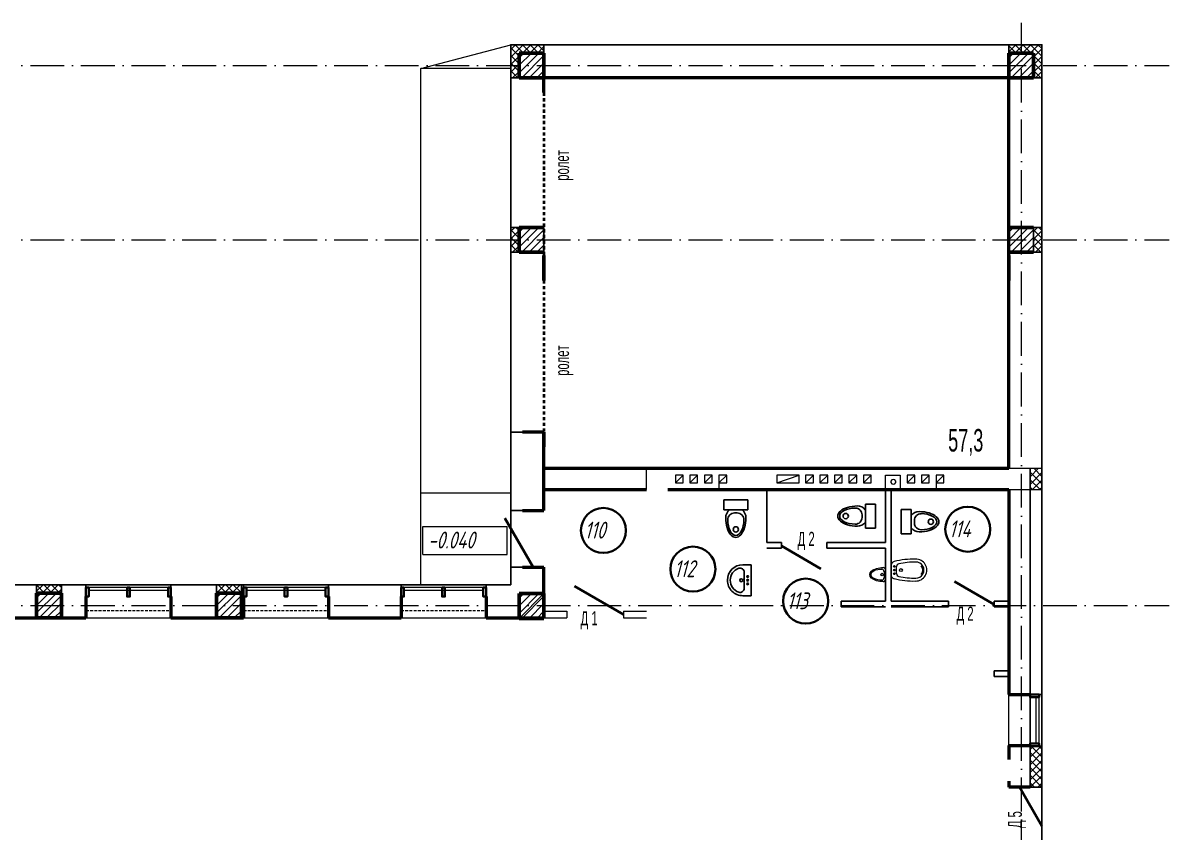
# Model space of a CAD drawing. Header units: millimetres. Extents: x 5763 to 12018931, y 39842 to 3600577.
# Drawn here: x 266604 to 307348, y 583029 to 611798 of the extents above; entities that cross this region are included whole.
import ezdxf

# ---------------------------------------------------------------- set-up
doc = ezdxf.new("R2010")
doc.units = ezdxf.units.MM
for name, pattern in [('ACAD_ISO10W100', [18, 12, -3, 0, -3]), ('JIS_02_0.7', [1.35, 0.75, -0.6]), ('ШТРИХОВАЯ', [0.75, 0.5, -0.25])]:
    doc.linetypes.add(name, pattern=pattern)
for name, color, linetype in [('!Форматы', 7, 'Continuous'), ('Архитектура', 7, 'Continuous'), ('технология', 5, 'Continuous')]:
    doc.layers.add(name, color=color, linetype=linetype)
doc.layers.add('Оборудование', color=6, linetype='Continuous', lineweight=18)
doc.styles.add('RUSSWIN', font='russwin.shx', dxfattribs={"width": 0.6})
doc.styles.add('VSSP_ROMANS', font='romans.shx', dxfattribs={"width": 0.75, "oblique": 15})
doc.styles.add('VSSP_ROMANS07', font='romans.shx', dxfattribs={"width": 0.7, "oblique": 15, "height": 250})
pattern_1 = [(45, (-463364.7, 238828.96), (-134.70384, 134.70384), []), (135, (-463364.7, 238828.96), (-134.70384, -134.70384), [])]
pattern_2 = [(45, (-1179925.73, -135293.64), (-134.703842, 134.703842), []), (135, (-1179925.73, -135293.64), (-134.703842, -134.703842), [])]

# ---------------------------------------------------------------- blocks, each defined once
blk = doc.blocks.new('ПИССУАР')
at = {"layer": 'Оборудование'}
blk.add_line((77, 61), (-77, 61), dxfattribs=at)
at = {"layer": 'Оборудование', "ltscale": 5}
blk.add_line((-51, 36), (51, 36), dxfattribs=at)
at = {"layer": 'Оборудование'}
blk.add_circle((0, 0), 23.1, dxfattribs=at)
for centre, radius, start, end in [((-82, 18), 43.3, 83.4098, 173.2164), ((-51, -15), 50.3, 90, 164.7391), ((51, -15), 50.3, 15.2609, 90), ((82, 18), 43.3, 6.7836, 96.5902)]:
    blk.add_arc(centre, radius, start, end, dxfattribs=at)
at = {"layer": 'Оборудование', "extrusion": (0, 0, -1)}
for centre, major_axis, ratio, start_param, end_param in [((0, 23), (0, -242), 0.5153, 4.712389, 7.853982), ((0, 0), (0, 195), 0.510377, 1.580731, 4.702455)]:
    blk.add_ellipse(centre, major_axis=major_axis, ratio=ratio, start_param=start_param, end_param=end_param, dxfattribs=at)
blk = doc.blocks.new('УНИТАЗ')
for p, q in [((0, 215), (0, -215)), ((179, 215), (0, 215)), ((179, -215), (179, 215)), ((236, 23), (236, -23)), ((0, -215), (179, -215))]:
    blk.add_line(p, q)
blk.add_circle((528, 0), 47.6)
for centre, radius, start, end in [((321, 0), 180, 90, 141.9966), ((356, 23), 120, 89.7095, 180), ((321, 0), 180, 218.0034, 270), ((356, -23), 120, 180, 270.2905)]:
    blk.add_arc(centre, radius, start, end)
for centre, major_axis, ratio, start_param, end_param in [((321, 0), (349, 0), 0.5153, 4.712389, 7.853982), ((354, 0), (-281, 0), 0.510377, 1.580731, 4.702455)]:
    blk.add_ellipse(centre, major_axis=major_axis, ratio=ratio, start_param=start_param, end_param=end_param)
blk = doc.blocks.new('БИДЕ')
at = {"layer": 'Оборудование'}
for p, q in [((-80, 0), (80, 0)), ((-63, -99), (63, -99))]:
    blk.add_line(p, q, dxfattribs=at)
for centre, radius in [((-65, -59), 14.7), ((0, -174), 27.2), ((0, -59), 14.7), ((65, -59), 14.7)]:
    blk.add_circle(centre, radius, dxfattribs=at)
for centre, radius, start, end in [((-80, -75), 75, 90, 165.3682), ((80, -75), 75, 14.6318, 90), ((1107, -385), 1301, 165.3682, 182.1212), ((1456, -455), 1600, 168.611, 179.3672), ((-63, -149), 50, 90, 168.611), ((63, -149), 50, 11.389, 90), ((-1456, -455), 1600, 0.6328, 11.389), ((-1107, -385), 1301, 357.8788, 14.6318), ((0, -440), 194, 177.8995, 2.1005), ((0, -440), 144, 178.8387, 1.1613), ((0, -440), 123, 231.1186, 308.8814)]:
    blk.add_arc(centre, radius, start, end, dxfattribs=at)
blk = doc.blocks.new('УМЫВАЛЬНИК')
for p, q in [((275, 0), (-275, 0)), ((-275, 0), (-275, -145)), ((275, -145), (275, 0)), ((141, -120), (-141, -120)), ((0, -370), (0, -370)), ((0, -420), (0, -420))]:
    blk.add_line(p, q)
for centre, radius in [((-65, -59), 14.7), ((0, -174), 27.2), ((0, -59), 14.7), ((65, -59), 14.7)]:
    blk.add_circle(centre, radius)
for centre, radius, start, end in [((0, -145), 275, 180, 270), ((-141, -195), 75, 90, 199.4712), ((0, -145), 275, 270, 0), ((141, -195), 75, 340.5288, 90), ((0, -145), 225, 199.4712, 270), ((0, -145), 225, 270, 340.5288)]:
    blk.add_arc(centre, radius, start, end)

msp = doc.modelspace()

# ---------------------------------------------------------------- hatches: boundary and pattern name
at = {"ltscale": 100, "transparency": 33554597}
h = msp.add_hatch(dxfattribs=at)
h.set_pattern_fill('ANSI37', color=256, scale=60)
h.set_pattern_definition(pattern_1)
h.paths.add_polyline_path([(284684.5027, 611023.76996), (283946.26077, 611023.76996), (283946.26077, 610285.76996), (284242.26077, 610285.76996), (284242.26077, 610727.76996), (284684.55529, 610727.76996)])
h.paths.add_polyline_path([(284242.26077, 610285.76996), (283946.26077, 610285.76996), (283946.26077, 609843.76996), (284242.26077, 609843.76996)])
h.paths.add_polyline_path([(285126.26077, 611023.76996), (284684.5027, 611023.76996), (284684.55529, 610727.76996), (285126.26077, 610727.76996)])
h = msp.add_hatch(dxfattribs=at)
h.set_pattern_fill('ANSI37', color=256, scale=60)
h.set_pattern_definition(pattern_1)
h.paths.add_polyline_path([(302104.90214, 611023.76996), (301646.26077, 611023.76996), (301646.26077, 610727.76996), (302104.90214, 610727.76996)])
h.paths.add_polyline_path([(302826.26077, 611023.76996), (302104.90214, 611023.76996), (302104.90214, 610727.76996), (302530.26077, 610727.76996), (302530.26077, 610285.76996), (302826.26077, 610285.76996)])
h.paths.add_polyline_path([(302826.26077, 610285.76996), (302530.26077, 610285.76996), (302530.26077, 609843.76996), (302826.26077, 609843.76996)])
h = msp.add_hatch(dxfattribs=at)
h.set_pattern_fill('ANSI31', color=256, scale=60)
h.set_pattern_definition([(45, (-282622.53, 393925.3), (-134.70384, 134.70384), [])])
h.paths.add_polyline_path([(284242.26077, 609843.76996), (285126.26077, 609843.76996), (285126.26077, 610727.76996), (284242.26077, 610727.76996)])
h = msp.add_hatch(dxfattribs=at)
h.set_pattern_fill('ANSI31', color=256, scale=60)
h.set_pattern_definition([(45, (-265218.53, 393925.3), (-134.70384, 134.70384), [])])
h.paths.add_polyline_path([(302530.26077, 610727.76996), (301646.26077, 610727.76996), (301646.26077, 609843.76996), (302530.26077, 609843.76996)])
h = msp.add_hatch(dxfattribs=at)
h.set_pattern_fill('ANSI37', color=256, scale=60)
h.set_pattern_definition(pattern_1)
h.paths.add_polyline_path([(284242.26077, 604528.25934), (283946.26077, 604528.25934), (283946.26077, 604086.25934), (284242.26077, 604086.25934)])
h.paths.add_polyline_path([(284242.26077, 604086.25934), (283946.26077, 604086.25934), (283946.26077, 603644.25934), (284242.26077, 603644.25934)])
h = msp.add_hatch(dxfattribs=at)
h.set_pattern_fill('ANSI31', color=256, scale=60)
h.set_pattern_definition([(45, (-282622.53, 387725.79), (-134.70384, 134.70384), [])])
h.paths.add_polyline_path([(285126.26077, 604528.25934), (284242.26077, 604528.25934), (284242.26077, 603644.25934), (285126.26077, 603644.25934)])
h = msp.add_hatch(dxfattribs=at)
h.set_pattern_fill('ANSI31', color=256, scale=60)
h.set_pattern_definition([(45, (-265218.53, 387725.79), (-134.70384, 134.70384), [])])
h.paths.add_polyline_path([(302530.26077, 604528.25934), (301646.26077, 604528.25934), (301646.26077, 603644.25934), (302530.26077, 603644.25934)])
h = msp.add_hatch(dxfattribs=at)
h.set_pattern_fill('ANSI37', color=256, scale=60)
h.set_pattern_definition(pattern_1)
h.paths.add_polyline_path([(302826.26077, 604528.25934), (302530.26077, 604528.25934), (302530.26077, 604086.25934), (302826.26077, 604086.25934)])
h.paths.add_polyline_path([(302826.26077, 604086.25934), (302530.26077, 604086.25934), (302530.26077, 603644.25934), (302826.26077, 603644.25934)])
h = msp.add_hatch(dxfattribs=at)
h.set_pattern_fill('ANSI37', color=256, scale=60)
h.set_pattern_definition(pattern_2)
h.paths.add_polyline_path([(302826.26077, 595963.76996), (302406.26077, 595963.76996), (302406.26077, 595203.76996), (302826.26077, 595203.76996)])
h = msp.add_hatch(dxfattribs=at)
h.set_pattern_fill('ANSI37', color=256, scale=60)
h.set_pattern_definition(pattern_2)
h.paths.add_polyline_path([(267970.26077, 591824.25932), (267086.26077, 591824.25932), (267086.26077, 591528.25934), (267970.26077, 591528.25934)])
h.paths.add_polyline_path([(274370.25924, 591824.25932), (273486.25924, 591824.25932), (273486.25924, 591528.25934), (274370.25924, 591528.25934)])
h = msp.add_hatch(dxfattribs=at)
h.set_pattern_fill('ANSI31', color=256, scale=60)
h.set_pattern_definition([(45, (-299778.53, 374725.79), (-134.70384, 134.70384), [])])
h.paths.add_polyline_path([(267970.26077, 591528.25934), (267086.26077, 591528.25934), (267086.26077, 590644.25934), (267970.26077, 590644.25934)])
h = msp.add_hatch(dxfattribs=at)
h.set_pattern_fill('ANSI31', color=256, scale=60)
h.set_pattern_definition([(45, (-293378.53, 374725.79), (-134.70384, 134.70384), [])])
h.paths.add_polyline_path([(274370.25924, 591528.25934), (273486.25924, 591528.25934), (273486.25924, 590644.25934), (274370.25924, 590644.25934)])
h = msp.add_hatch(dxfattribs=at)
h.set_pattern_fill('ANSI31', color=256, scale=60)
h.set_pattern_definition([(45, (-282622.53, 374709.71), (-134.70384, 134.70384), [])])
h.paths.add_polyline_path([(285126.26077, 591512.187), (284242.26077, 591512.187), (284242.26077, 590628.187), (285126.26077, 590628.187)])
h = msp.add_hatch(dxfattribs=at)
h.set_pattern_fill('ANSI37', color=256, scale=60)
h.set_pattern_definition(pattern_2)
h.paths.add_polyline_path([(302826.26077, 586084.25934), (302726.16493, 586084.25934), (302406.16493, 586084.25934), (302406.26077, 584624.25934), (302826.26077, 584624.25934)])

# ---------------------------------------------------------------- linework, layer by layer
at = {"layer": '!Форматы', "color": 1, "lineweight": 20}
for p, q in [((284242.26077, 610727.76996), (284242.26077, 609843.76996)), ((284242.26077, 610727.76996), (285126.26077, 610727.76996)), ((284242.26077, 609843.76996), (284242.26077, 610727.76996)), ((285126.26077, 610727.76996), (285126.26077, 609843.76996)), ((301646.26077, 610727.76996), (301646.26077, 609843.76996)), ((301646.26077, 610727.76996), (302530.26077, 610727.76996)), ((301646.26077, 609843.76996), (301646.26077, 610727.76996)), ((302530.26077, 610727.76996), (302530.26077, 609843.76996)), ((284242.26077, 609843.76996), (284242.26077, 610285.76996)), ((284242.26077, 609843.76996), (284242.26077, 610285.76996)), ((285126.26077, 609843.76996), (284242.26077, 609843.76996)), ((302530.26077, 609843.76996), (301646.26077, 609843.76996)), ((284242.26077, 604528.25934), (284242.26077, 603644.25934)), ((284242.26077, 604528.25934), (285126.26077, 604528.25934)), ((284242.26077, 603644.25934), (284242.26077, 604528.25934)), ((301646.26077, 604528.25934), (302530.26077, 604528.25934)), ((285126.26077, 603644.25934), (284242.26077, 603644.25934)), ((285126.26077, 603527.76996), (285126.26077, 602643.76996)), ((302530.26077, 603644.25934), (301646.26077, 603644.25934)), ((301646.26077, 603527.76996), (301646.26077, 602643.76996)), ((301646.26077, 602643.76996), (301646.26077, 603527.76996)), ((267086.26077, 591528.25934), (267086.26077, 590644.25934)), ((267086.26077, 591528.25934), (267970.26077, 591528.25934)), ((267086.26077, 590644.25934), (267086.26077, 591528.25934)), ((267970.26077, 591528.25934), (267970.26077, 590660.33168)), ((267970.26077, 591528.25934), (267970.26077, 590644.25934)), ((273486.25924, 591528.25934), (274370.25924, 591528.25934)), ((273486.25924, 590644.25934), (273486.25924, 591528.25934)), ((274370.25924, 591528.25934), (274370.25924, 590644.25934)), ((284242.26077, 591512.187), (284242.26077, 590628.187)), ((284242.26077, 591512.187), (285126.26077, 591512.187)), ((284242.26077, 590628.187), (284242.26077, 591512.187)), ((285126.26077, 591512.187), (285126.26077, 590644.25934)), ((285126.26077, 591512.187), (285126.26077, 590628.187)), ((267970.26077, 590644.25934), (267086.26077, 590644.25934)), ((274370.25924, 590644.25934), (273486.25924, 590644.25934)), ((285126.26077, 590628.187), (284242.26077, 590628.187))]:
    msp.add_line(p, q, dxfattribs=at)
at = {"layer": '!Форматы', "color": 1, "lineweight": 53}
for p, q in [((284242.26077, 610727.76996), (285126.26077, 610727.76996)), ((284242.26077, 609843.76996), (284242.26077, 610727.76996)), ((285126.26077, 610727.76996), (285126.26077, 609843.76996)), ((301646.26077, 610727.76996), (302530.26077, 610727.76996)), ((301646.26077, 609843.76996), (301646.26077, 610727.76996)), ((302530.26077, 610727.76996), (302530.26077, 609843.76996)), ((285126.26077, 609843.76996), (284242.26077, 609843.76996)), ((302530.26077, 609843.76996), (301646.26077, 609843.76996)), ((284242.26077, 604528.25934), (285126.26077, 604528.25934)), ((284242.26077, 603644.25934), (284242.26077, 604528.25934)), ((301646.26077, 604528.25934), (302530.26077, 604528.25934)), ((285126.26077, 603644.25934), (284242.26077, 603644.25934)), ((285126.26077, 603527.76996), (285126.26077, 602643.76996)), ((302530.26077, 603644.25934), (301646.26077, 603644.25934)), ((301646.26077, 602643.76996), (301646.26077, 603527.76996)), ((267086.26077, 591528.25934), (267970.26077, 591528.25934)), ((267086.26077, 590644.25934), (267086.26077, 591528.25934)), ((267970.26077, 591528.25934), (267970.26077, 590644.25934)), ((273486.25924, 591528.25934), (274370.25924, 591528.25934)), ((273486.25924, 590644.25934), (273486.25924, 591528.25934)), ((274370.25924, 591528.25934), (274370.25924, 590644.25934)), ((284242.26077, 591512.187), (285126.26077, 591512.187)), ((284242.26077, 590628.187), (284242.26077, 591512.187)), ((285126.26077, 591512.187), (285126.26077, 590628.187)), ((267970.26077, 590644.25934), (267086.26077, 590644.25934)), ((274370.25924, 590644.25934), (273486.25924, 590644.25934)), ((285126.26077, 590628.187), (284242.26077, 590628.187))]:
    msp.add_line(p, q, dxfattribs=at)
at = {"layer": '!Форматы', "lineweight": 20}
for p, q in [((288766.26077, 595203.76996), (288766.26077, 595963.76996)), ((301646.26077, 595963.76996), (302826.26077, 595963.76996)), ((301646.26077, 595203.76996), (302826.26077, 595203.76996))]:
    msp.add_line(p, q, dxfattribs=at)
at = {"ltscale": 100}
for p, q in [((285126.26077, 610727.76996), (285126.26077, 611023.76996)), ((301646.26077, 610727.76996), (301646.26077, 611023.76996)), ((284242.26077, 609843.76996), (283946.26077, 609843.76996)), ((302530.26077, 609843.76996), (302826.26077, 609843.76996)), ((284242.26077, 604528.25934), (283946.26077, 604528.25934)), ((285126.26077, 604528.25934), (285126.26077, 603644.25934)), ((302530.26077, 604528.25934), (302826.26077, 604528.25934)), ((302530.26077, 604528.25934), (302530.26077, 603644.25934)), ((284242.26077, 603644.25934), (283946.26077, 603644.25934)), ((302530.26077, 603644.25934), (302826.26077, 603644.25934)), ((302406.26077, 586104.25934), (302406.26077, 595963.76996)), ((267086.26077, 591528.25934), (267086.26077, 591824.25932)), ((267970.26077, 591528.25934), (267970.26077, 591824.25932)), ((273486.25924, 591528.25934), (273486.25924, 591824.25932)), ((274370.25924, 591528.25934), (274370.25924, 591824.25932)), ((284242.26077, 590628.187), (285126.26077, 591512.187)), ((302406.26077, 584624.25934), (302406.16493, 586084.25934)), ((301646.26077, 584624.25934), (302406.26077, 584624.25934)), ((302406.26077, 584624.25934), (302826.26077, 584624.25934))]:
    msp.add_line(p, q, dxfattribs=at)
at = {"color": 7, "linetype": 'Continuous', "lineweight": 20, "true_color": 0x000007}
for points in [[(289797.69552, 595442.79024), (290072.73255, 595442.79024), (290072.73255, 595721.10153), (289797.69552, 595721.10153)], [(290311.75283, 595442.79024), (290590.06412, 595442.79024), (290590.06412, 595721.10153), (290311.75283, 595721.10153)], [(291343.14172, 595442.79024), (291621.45301, 595442.79024), (291621.45301, 595721.10153), (291343.14172, 595721.10153)], [(293405.9195, 595442.79024), (294198.28811, 595442.79024), (294198.28811, 595721.10153), (293405.9195, 595721.10153)], [(294424.21139, 595442.79024), (294712.34543, 595442.79024), (294712.34543, 595721.10153), (294424.21139, 595721.10153)], [(295455.60028, 595442.79024), (295730.63731, 595442.79024), (295730.63731, 595721.10153), (295455.60028, 595721.10153)], [(295969.6576, 595442.79024), (296247.96888, 595442.79024), (296247.96888, 595721.10153), (295969.6576, 595721.10153)], [(296486.98917, 595442.79024), (296762.0262, 595442.79024), (296762.0262, 595721.10153), (296486.98917, 595721.10153)], [(298032.43537, 595442.79024), (298310.74666, 595442.79024), (298310.74666, 595721.10153), (298032.43537, 595721.10153)], [(299063.82426, 595442.79024), (299338.8613, 595442.79024), (299338.8613, 595721.10153), (299063.82426, 595721.10153)], [(297541.29781, 595567.21176), (297492.18405, 595557.38901), (297452.89305, 595505.001), (297452.89305, 595455.88724), (297492.18405, 595406.77348), (297541.29781, 595393.67648), (297593.68582, 595406.77348), (297629.70257, 595455.88724), (297629.70257, 595505.001), (297593.68582, 595557.38901)], [(297541.29781, 595567.21176), (297492.18405, 595557.38901), (297452.89305, 595505.001), (297452.89305, 595455.88724), (297492.18405, 595406.77348), (297541.29781, 595393.67648), (297593.68582, 595406.77348), (297629.70257, 595455.88724), (297629.70257, 595505.001), (297593.68582, 595557.38901)]]:
    msp.add_lwpolyline(points, close=True, dxfattribs=at)
for points in [[(289797.69552, 595442.79024), (290072.73255, 595721.10153), (290072.73255, 595721.10153)], [(290311.75283, 595442.79024), (290590.06412, 595721.10153), (290590.06412, 595721.10153)], [(291104.12144, 595721.10153), (290829.0844, 595442.79024), (291104.12144, 595442.79024), (291104.12144, 595721.10153), (290829.0844, 595721.10153), (290829.0844, 595442.79024)], [(291621.45301, 595721.10153), (291343.14172, 595442.79024), (291343.14172, 595203.76996)], [(293405.9195, 595442.79024), (294198.28811, 595721.10153), (294198.28811, 595721.10153)], [(294437.30839, 595442.79024), (294712.34543, 595721.10153), (294712.34543, 595721.10153)], [(295216.58, 595721.10153), (294938.26871, 595442.79024), (295216.58, 595442.79024), (295216.58, 595721.10153), (294938.26871, 595721.10153), (294938.26871, 595442.79024)], [(295455.60028, 595442.79024), (295730.63731, 595721.10153), (295730.63731, 595721.10153)], [(295969.6576, 595442.79024), (296247.96888, 595721.10153), (296247.96888, 595721.10153)], [(296486.98917, 595442.79024), (296762.0262, 595721.10153), (296762.0262, 595721.10153)], [(297266.26077, 595203.76996), (297266.26077, 595721.10153), (297793.41509, 595721.10153), (297793.41509, 595203.76996)], [(297266.26077, 595203.76996), (297266.26077, 595721.10153), (297793.41509, 595721.10153), (297793.41509, 595203.76996)], [(298032.43537, 595442.79024), (298310.74666, 595721.10153), (298310.74666, 595721.10153)], [(298824.80398, 595721.10153), (298549.76694, 595442.79024), (298824.80398, 595442.79024), (298824.80398, 595721.10153), (298549.76694, 595721.10153), (298549.76694, 595442.79024)], [(299338.8613, 595721.10153), (299063.82426, 595442.79024), (299063.82426, 595203.76996)]]:
    msp.add_lwpolyline(points, dxfattribs=at)
at = {"layer": 'Архитектура', "color": 7, "linetype": 'ACAD_ISO10W100', "lineweight": 20, "ltscale": 100}
for p, q in [((302104.90214, 562163.86428), (302104.90214, 611798.23946)), ((234466.26111, 610285.76996), (307348.1052, 610285.76996)), ((234466.26111, 604086.25934), (307348.1052, 604086.25934)), ((234466.26111, 591086.25934), (307348.1052, 591086.25934))]:
    msp.add_line(p, q, dxfattribs=at)
at = {"layer": 'Архитектура', "color": 7, "lineweight": 18}
for p, q in [((280746.26077, 610173.76996), (283946.26077, 611023.76996)), ((280746.26077, 591824.25932), (280746.26077, 610173.76996)), ((283966.26077, 610173.76996), (280746.26077, 610173.76996)), ((283946.26077, 595084.25936), (280746.26077, 595084.25936)), ((280819.18494, 592895.37409), (280819.18494, 593895.37259)), ((280819.18494, 593895.37259), (283819.18044, 593895.37259)), ((280819.18494, 592895.37409), (280819.18494, 593895.37259)), ((280819.18494, 593895.37259), (283819.18044, 593895.37259)), ((283819.18044, 592895.37409), (283819.18044, 593895.37259)), ((283819.18044, 592895.37409), (283819.18044, 593895.37259)), ((280819.18494, 592895.37409), (283819.18044, 592895.37409)), ((280819.18494, 592895.37409), (283819.18044, 592895.37409)), ((271766.25924, 591724.25934), (268946.25924, 591724.25934)), ((271766.25924, 591624.25934), (268946.25924, 591624.25934)), ((277366.25924, 591724.25934), (274546.25924, 591724.25934)), ((277366.25924, 591624.25934), (274546.25924, 591624.25934)), ((282966.25924, 591724.25934), (280146.25924, 591724.25934)), ((282966.25924, 591624.25934), (280146.25924, 591624.25934)), ((302626.2838, 586184.25934), (302626.2838, 587824.25934)), ((302726.25678, 586124.25934), (302726.16493, 587824.25934))]:
    msp.add_line(p, q, dxfattribs=at)
at = {"layer": 'Архитектура', "color": 7, "lineweight": 50}
for p, q in [((284366.26077, 609843.76996), (285126.26077, 609843.76996)), ((301646.26077, 609843.76996), (285126.26077, 609843.76996)), ((285126.26077, 609323.76996), (285126.26077, 609843.76996)), ((301646.26077, 595963.76996), (301646.26077, 609843.76996)), ((301770.26077, 609843.76996), (302530.26077, 609843.76996)), ((284366.26077, 603644.25934), (285126.26077, 603644.25934)), ((301770.26077, 603644.25934), (302530.26077, 603644.25934)), ((285126.26077, 597243.76996), (284366.26077, 597243.76996)), ((285126.26077, 597243.76996), (285126.26077, 596723.76996)), ((285126.26077, 594464.25934), (285126.26077, 597243.76996)), ((285126.26077, 595963.76996), (301646.26077, 595963.76996)), ((285126.26077, 595203.76996), (288766.26077, 595203.76996)), ((285126.26077, 594464.25934), (285126.26077, 595203.76996)), ((285126.26077, 594464.25934), (285126.26077, 595203.76996)), ((289526.26077, 595203.76996), (301646.26077, 595203.76996)), ((301646.26077, 595203.76996), (301646.26077, 587924.25934)), ((284366.26077, 594464.25934), (285126.26077, 594464.25934)), ((284366.26077, 594464.25934), (285126.26077, 594464.25934)), ((284366.26077, 594464.25934), (285126.26077, 594464.25934)), ((284366.26077, 592444.25934), (285126.26077, 592444.25934)), ((284366.26077, 592444.25934), (285126.26077, 592444.25934)), ((284366.26077, 592444.25934), (285126.26077, 592444.25934)), ((285126.26077, 590644.25934), (285126.26077, 592444.25934)), ((285126.26077, 590644.25934), (285126.26077, 592444.25934)), ((268846.25924, 591404.25934), (268846.25924, 590644.25934)), ((271866.25924, 591404.25934), (271866.25924, 590644.25934)), ((274446.25924, 591404.25934), (274446.25924, 590644.25934)), ((277466.25924, 591404.25934), (277466.25924, 590644.25934)), ((280046.25924, 591404.25934), (280046.25924, 590644.25934)), ((283066.25924, 591404.25934), (283066.25924, 590644.25934)), ((266266.25924, 590644.25934), (268846.25924, 590644.25934)), ((271866.25924, 590644.25934), (274446.25924, 590644.25934)), ((277466.25924, 590644.25934), (280046.25924, 590644.25934)), ((283066.25924, 590644.25934), (285126.26077, 590644.25934)), ((301646.26077, 587924.25934), (302406.26077, 587924.25934)), ((301646.26077, 586104.25934), (301646.26077, 585604.25934)), ((301646.26077, 586104.25934), (302406.26077, 586104.25934)), ((301646.26077, 584844.25934), (301646.26077, 584624.25934)), ((302406.26077, 584624.25934), (301646.26077, 584624.25934))]:
    msp.add_line(p, q, dxfattribs=at)
at = {"layer": 'Архитектура', "color": 7, "linetype": 'JIS_02_0.7', "lineweight": 40, "ltscale": 150}
for p, q in [((285126.26077, 609323.76996), (285126.26077, 603527.76996)), ((285126.26077, 602643.76996), (285126.26077, 597243.76996))]:
    msp.add_line(p, q, dxfattribs=at)
at = {"layer": 'Архитектура', "color": 7}
for p, q in [((284366.26077, 597243.76996), (283966.26077, 597243.76996)), ((284366.26077, 594464.25934), (283966.26077, 594464.25934)), ((284366.26077, 592444.25934), (283966.26077, 592444.25934))]:
    msp.add_line(p, q, dxfattribs=at)
at = {"layer": 'Архитектура', "color": 1, "lineweight": 25}
for p, q in [((293046.26077, 595203.76996), (293046.26077, 593323.76996)), ((297266.26077, 595203.76996), (297266.26077, 593323.76996)), ((297466.26077, 595203.76996), (297466.26077, 591243.76996)), ((293046.26077, 593323.76996), (293566.26077, 593323.76996)), ((293566.26077, 593323.76996), (293566.26077, 593123.76996)), ((295186.26077, 593323.76996), (297266.26077, 593323.76996)), ((295186.26077, 593323.76996), (295186.26077, 593123.76996)), ((293046.26077, 593123.76996), (293566.26077, 593123.76996)), ((295186.26077, 593123.76996), (297266.26077, 593123.76996)), ((297266.26077, 593123.76996), (297266.26077, 591243.76996)), ((295686.26077, 591243.76996), (297266.26077, 591243.76996)), ((295686.26077, 591243.76996), (295686.26077, 591043.76996)), ((297466.26077, 591243.76996), (299506.26077, 591243.76996)), ((299506.26077, 591043.76996), (299506.26077, 591243.76996)), ((301126.26077, 591243.76996), (301646.26077, 591243.76996)), ((301126.26077, 591043.76996), (301126.26077, 591243.76996)), ((295686.26077, 591043.76996), (297266.26077, 591043.76996)), ((297466.26077, 591043.76996), (299506.26077, 591043.76996)), ((301126.26077, 591043.76996), (301646.26077, 591043.76996)), ((301646.26077, 588763.76996), (301126.26077, 588763.76996)), ((301126.26077, 588763.76996), (301126.26077, 588563.76996)), ((301646.26077, 588563.76996), (301126.26077, 588563.76996))]:
    msp.add_line(p, q, dxfattribs=at)
at = {"layer": 'Архитектура', "color": 7, "lineweight": 40}
for p, q in [((283736.26077, 594193.63066), (284746.26077, 592444.25934)), ((293566.26077, 593203.76996), (294969.22193, 592393.76996)), ((287956.26077, 590764.25934), (286206.88946, 591774.25934)), ((301126.26077, 591123.76996), (299723.29962, 591933.76996)), ((302826.26077, 583238.6187), (302026.26077, 584624.25934))]:
    msp.add_line(p, q, dxfattribs=at)
at = {"layer": 'Архитектура', "color": 7, "lineweight": 35}
msp.add_line((285126.26077, 590644.25934), (285126.26077, 592184.25934), dxfattribs=at)
at = {"layer": 'Архитектура', "color": 7, "lineweight": 25}
for p, q in [((268846.25924, 591724.25934), (268846.25924, 591824.25936)), ((271866.25924, 591724.25934), (271866.25924, 591824.25936)), ((274446.25924, 591724.25934), (274446.25924, 591824.25936)), ((277466.25924, 591724.25934), (277466.25924, 591824.25936)), ((280046.25924, 591724.25934), (280046.25924, 591824.25936)), ((283066.25924, 591724.25934), (283066.25924, 591824.25936)), ((302726.16493, 587924.25934), (302826.16496, 587924.25934)), ((302726.16493, 586084.25934), (302826.16496, 586084.25934))]:
    msp.add_line(p, q, dxfattribs=at)
at = {"layer": 'Архитектура', "color": 7, "linetype": 'ШТРИХОВАЯ', "lineweight": 20, "ltscale": 200}
for p, q in [((268846.25924, 590904.25934), (271866.25924, 590904.25934)), ((274446.25924, 590904.25934), (277466.25924, 590904.25934)), ((280046.25924, 590904.25934), (283066.25924, 590904.25934))]:
    msp.add_line(p, q, dxfattribs=at)
at = {"layer": 'Архитектура', "color": 7, "lineweight": 20}
for p, q in [((285126.26077, 590884.25934), (285936.26077, 590884.25934)), ((285936.26077, 590884.25934), (285936.26077, 590644.25934)), ((287956.26077, 590884.25934), (288766.26077, 590884.25934)), ((287956.26077, 590884.25934), (287956.26077, 590644.25934)), ((268846.25924, 590644.25934), (271866.25924, 590644.25934)), ((274446.25924, 590644.25934), (277466.25924, 590644.25934)), ((280046.25924, 590644.25934), (283066.25924, 590644.25934)), ((285126.26077, 590644.25934), (285936.26077, 590644.25934)), ((287956.26077, 590644.25934), (288766.26077, 590644.25934)), ((301646.2838, 586104.25934), (301646.2838, 587904.25934))]:
    msp.add_line(p, q, dxfattribs=at)
at = {"layer": 'Архитектура', "color": 7, "lineweight": 25}
msp.add_lwpolyline([(242186.26077, 589944.25627), (242186.26077, 604824.25932), (261066.26077, 604824.25932), (261066.26077, 591824.25932), (283946.26077, 591824.25932), (283946.26077, 611023.76996), (302826.26077, 611023.76996), (302826.26077, 578564.25934)], dxfattribs=at)
at = {"layer": 'Архитектура', "color": 7, "lineweight": 35}
for points in [[(268846.25924, 591724.25934), (268846.25924, 591404.25934), (268946.25924, 591404.25934), (268946.25924, 591724.25934), (268846.25924, 591724.25934)], [(270306.25924, 591724.25934), (270306.25924, 591404.25934), (270406.25924, 591404.25934), (270406.25924, 591724.25934), (270306.25924, 591724.25934)], [(271866.25924, 591724.25934), (271866.25924, 591404.25934), (271766.25924, 591404.25934), (271766.25924, 591724.25934), (271866.25924, 591724.25934)], [(274446.25924, 591724.25934), (274446.25924, 591404.25934), (274546.25924, 591404.25934), (274546.25924, 591724.25934), (274446.25924, 591724.25934)], [(275906.25924, 591724.25934), (275906.25924, 591404.25934), (276006.25924, 591404.25934), (276006.25924, 591724.25934), (275906.25924, 591724.25934)], [(277466.25924, 591724.25934), (277466.25924, 591404.25934), (277366.25924, 591404.25934), (277366.25924, 591724.25934), (277466.25924, 591724.25934)], [(280046.25924, 591724.25934), (280046.25924, 591404.25934), (280146.25924, 591404.25934), (280146.25924, 591724.25934), (280046.25924, 591724.25934)], [(281506.25924, 591724.25934), (281506.25924, 591404.25934), (281606.25924, 591404.25934), (281606.25924, 591724.25934), (281506.25924, 591724.25934)], [(283066.25924, 591724.25934), (283066.25924, 591404.25934), (282966.25924, 591404.25934), (282966.25924, 591724.25934), (283066.25924, 591724.25934)], [(302726.16493, 587924.25934), (302406.16493, 587924.25934), (302406.16493, 587824.25934), (302726.16493, 587824.25934), (302726.16493, 587924.25934)], [(302726.16493, 586084.25934), (302406.16493, 586084.25934), (302406.16493, 586184.25934), (302726.16493, 586184.25934), (302726.16493, 586084.25934)]]:
    msp.add_lwpolyline(points, dxfattribs=at)
for centre in [(287239.76106, 593752.39749), (300193.61749, 593797.04726), (290421.92059, 592379.76114), (294430.32706, 591241.12529)]:
    msp.add_circle(centre, 800, dxfattribs=at)

# ---------------------------------------------------------------- block references
at = {"layer": 'Архитектура', "color": 7, "ltscale": 5, "yscale": 2, "zscale": 2}
for name, p, xscale, rotation in [('УНИТАЗ', (291946.26077, 594846.06328), -2, 90), ('УМЫВАЛЬНИК', (292488.55409, 591983.76996), 2, 270), ('ПИССУАР', (297143.62779, 592183.76996), 2, 270), ('БИДЕ', (297466.26077, 592343.76996), 2, 90)]:
    msp.add_blockref(name, p, dxfattribs=dict(at, xscale=xscale, rotation=rotation))
for p, xscale in [((296908.55409, 594263.76996), -2), ((297823.96745, 594063.76996), 2)]:
    msp.add_blockref('УНИТАЗ', p, dxfattribs=dict(at, xscale=xscale))

# ---------------------------------------------------------------- texts
at = {"layer": '!Форматы', "lineweight": 20, "char_height": 500, "attachment_point": 1, "rotation": 90, "style": 'RUSSWIN'}
for s, width, insert in [('ролет', 970.4409125, (285516.98378, 606185.66484)), ('ролет', 970.4409125, (285516.98378, 599248.28757)), ('Д 5', 1116.9715452, (301616.83315, 583165.72128))]:
    msp.add_mtext_dynamic_manual_height_columns(s, width=width, gutter_width=1250, heights=[0], dxfattribs=dict(at, insert=insert))
at = {"layer": '!Форматы', "lineweight": 20, "char_height": 500, "attachment_point": 1, "style": 'RUSSWIN'}
for s, insert in [('Д 2', (294144.43561, 593703.92065)), ('Д 1', (286428.08024, 590881.00333)), ('Д 2', (299792.98981, 591044.93542))]:
    msp.add_mtext_dynamic_manual_height_columns(s, width=1116.9715452, gutter_width=1250, heights=[0], dxfattribs=dict(at, insert=insert))
at = {"layer": 'Архитектура', "color": 7, "lineweight": 35, "style": 'VSSP_ROMANS07', "oblique": 15, "width": 0.7}
for s, p in [('110', (286568.6446, 593464.14004)), ('114', (299522.50103, 593508.78981)), ('112', (289750.80413, 592091.50369)), ('113', (293759.2106, 590952.86785))]:
    msp.add_text(s, height=600, dxfattribs=at).set_placement(p)
at = {"layer": 'Архитектура', "color": 7, "lineweight": 18, "style": 'VSSP_ROMANS', "oblique": 15, "width": 0.7}
msp.add_text('-0.040', height=600, dxfattribs=at).set_placement((281005.41908, 593112.76686))
at = {"layer": 'технология', "color": 1, "lineweight": 20, "insert": (299495.46883, 597359.40556), "char_height": 800, "attachment_point": 1, "style": 'RUSSWIN'}
msp.add_mtext_dynamic_manual_height_columns('57,3', width=1845.5505475, gutter_width=1250, heights=[0], dxfattribs=at)

doc.saveas('drawing.dxf')
